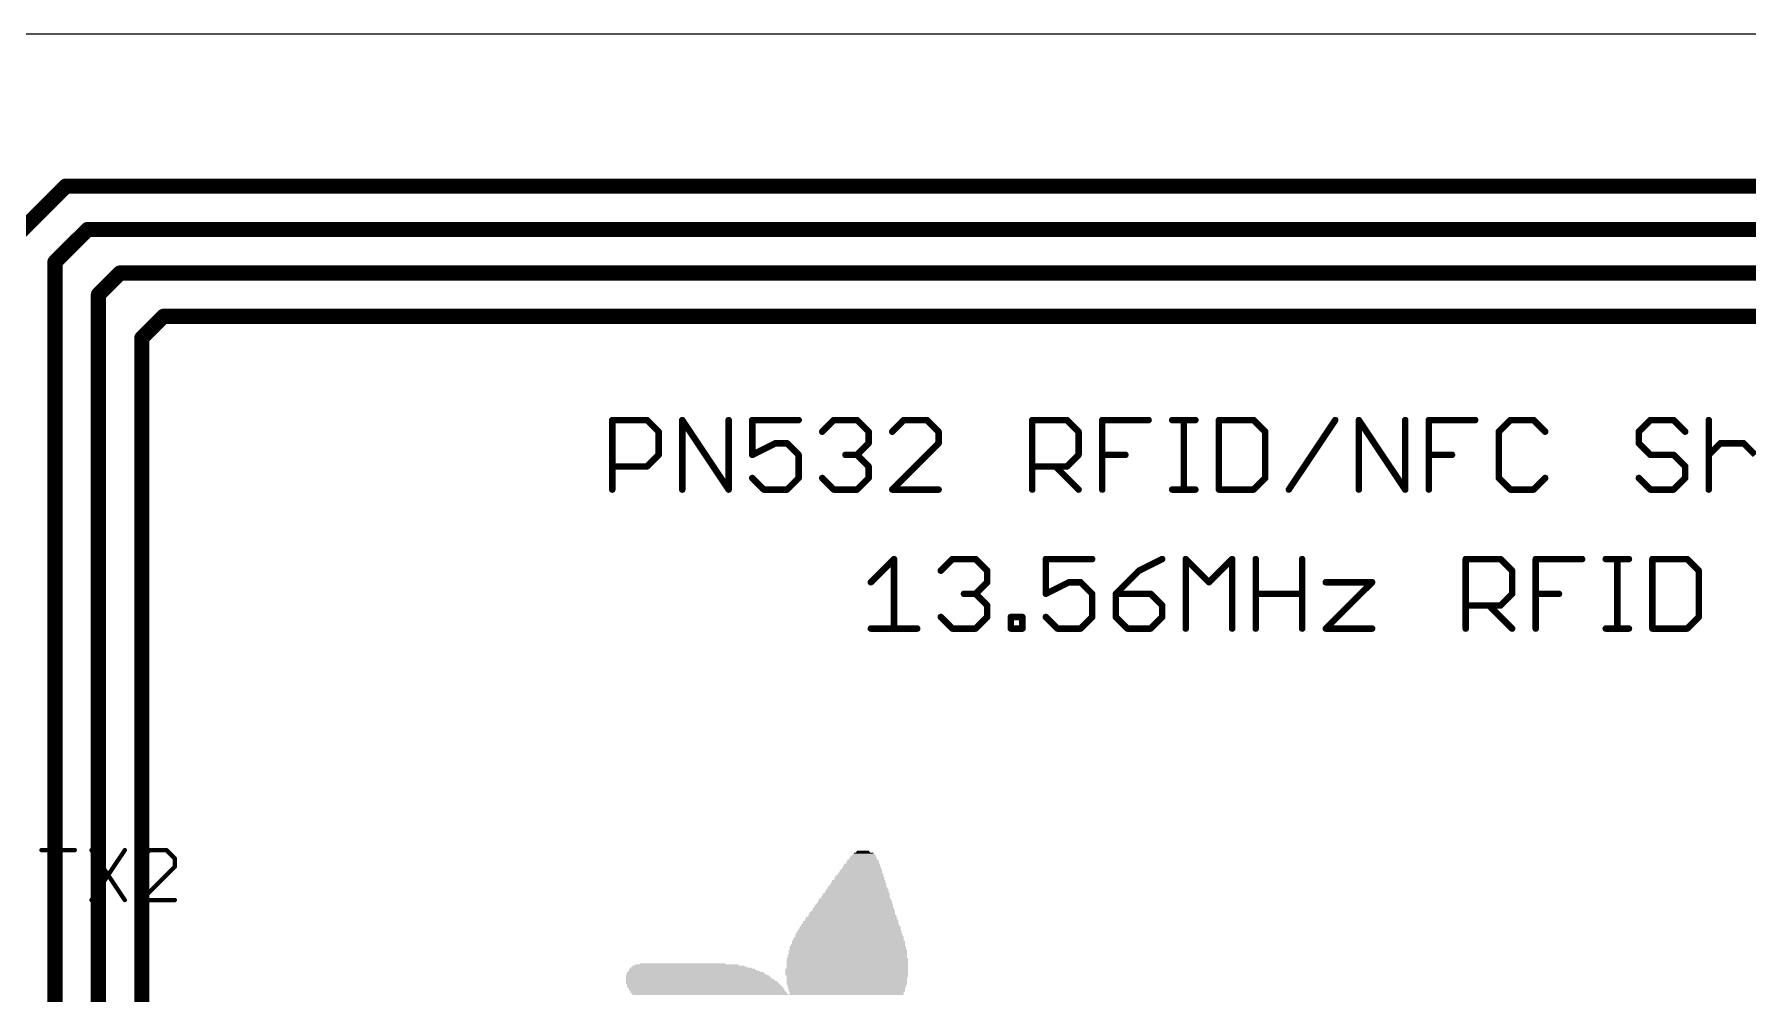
# Model space of a CAD drawing. Extents: x -16 to 117, y 0 to 53.
# Drawn here: x 54.75 to 94.83, y 30.88 to 53.34 of the extents above; entities that cross this region are included whole.
import ezdxf

# ---------------------------------------------------------------- set-up
doc = ezdxf.new("R2010")
doc.units = 0
for name, color, linetype in [('1', 12, 'CONTINUOUS'), ('20', 53, 'CONTINUOUS'), ('21', 53, 'CONTINUOUS')]:
    doc.layers.add(name, color=color, linetype=linetype)

# ---------------------------------------------------------------- blocks, each defined once
blk = doc.blocks.new('RECT')
blk.add_solid([(-0.5, -0.5), (0.5, -0.5), (-0.5, 0.5), (0.5, 0.5)])

msp = doc.modelspace()

# ---------------------------------------------------------------- linework, layer by layer
at = {"layer": '1', "const_width": 0.3556}
for points in [[(55.484, 49.784), (54.206, 48.506)], [(110.602, 49.784), (55.484, 49.784)], [(55.992, 48.768), (55.23, 48.006)], [(110.094, 48.768), (55.992, 48.768)], [(55.23, 48.006), (55.23, 26.924)], [(56.246, 47.244), (56.754, 47.752)], [(56.754, 47.752), (109.332, 47.752)], [(56.246, 27.305), (56.246, 47.244)], [(57.77, 46.736), (57.262, 46.228)], [(108.316, 46.736), (57.77, 46.736)], [(57.262, 46.228), (57.262, 29.465)]]:
    msp.add_lwpolyline(points, dxfattribs=at)
at = {"layer": '1', "const_width": 0.1778}
for points in [[(55.484, 49.8729, 1), (55.484, 49.6951)], [(55.5469, 49.7211, 1), (55.4211, 49.8469)], [(55.992, 48.8569, 1), (55.992, 48.6791)], [(56.0549, 48.7051, 1), (55.9291, 48.8309)], [(55.1671, 48.0689, 1), (55.2929, 47.9431)], [(55.3189, 48.006, 1), (55.1411, 48.006)], [(56.754, 47.8409, 1), (56.754, 47.6631)], [(56.8169, 47.6891, 1), (56.6911, 47.8149)], [(56.1831, 47.3069, 1), (56.3089, 47.1811)], [(56.3349, 47.244, 1), (56.1571, 47.244)], [(57.77, 46.8249, 1), (57.77, 46.6471)], [(57.8329, 46.6731, 1), (57.7071, 46.7989)], [(57.1991, 46.2909, 1), (57.3249, 46.1651)], [(57.3509, 46.228, 1), (57.1731, 46.228)]]:
    msp.add_lwpolyline(points, format="xyb", dxfattribs=at)
at = {"layer": '20'}
msp.add_line((114.46, 53.34), (3, 53.34), dxfattribs=at)
at = {"layer": '21'}
for points, const_width in [([(68.2662, 42.6802), (68.2662, 44.3072)], 0.1524), ([(68.2662, 44.3072), (69.0797, 44.3072)], 0.1524), ([(69.0797, 44.3072), (69.3509, 44.036)], 0.1524), ([(69.3509, 44.036), (69.3509, 43.4937)], 0.1524), ([(69.9034, 42.6802), (69.9034, 44.3072)], 0.1524), ([(69.9034, 44.3072), (70.988, 42.6802)], 0.1524), ([(70.988, 42.6802), (70.988, 44.3072)], 0.1524), ([(72.6252, 44.3072), (71.5405, 44.3072)], 0.1524), ([(71.5405, 44.3072), (71.5405, 43.4937)], 0.1524), ([(73.1777, 44.036), (73.4488, 44.3072)], 0.1524), ([(73.4488, 44.3072), (73.9912, 44.3072)], 0.1524), ([(73.9912, 44.3072), (74.2623, 44.036)], 0.1524), ([(74.2623, 44.036), (74.2623, 43.7649)], 0.1524), ([(75.086, 44.3072), (74.8148, 44.036)], 0.1524), ([(75.6283, 44.3072), (75.086, 44.3072)], 0.1524), ([(75.8995, 44.036), (75.6283, 44.3072)], 0.1524), ([(75.8995, 43.7649), (75.8995, 44.036)], 0.1524), ([(78.0891, 42.6802), (78.0891, 44.3072)], 0.1524), ([(78.0891, 44.3072), (78.9026, 44.3072)], 0.1524), ([(78.9026, 44.3072), (79.1738, 44.036)], 0.1524), ([(79.1738, 44.036), (79.1738, 43.4937)], 0.1524), ([(79.7263, 42.6802), (79.7263, 44.3072)], 0.1524), ([(79.7263, 44.3072), (80.811, 44.3072)], 0.1524), ([(81.3635, 44.3072), (81.9058, 44.3072)], 0.1524), ([(81.6346, 42.6802), (81.6346, 44.3072)], 0.1524), ([(82.4549, 44.3072), (82.4549, 42.6802)], 0.1524), ([(83.2684, 44.3072), (82.4549, 44.3072)], 0.1524), ([(83.5395, 44.036), (83.2684, 44.3072)], 0.1524), ([(83.5395, 42.9514), (83.5395, 44.036)], 0.1524), ([(84.092, 42.6802), (85.1767, 44.3072)], 0.1524), ([(85.7292, 42.6802), (85.7292, 44.3072)], 0.1524), ([(85.7292, 44.3072), (86.8139, 42.6802)], 0.1524), ([(86.8139, 42.6802), (86.8139, 44.3072)], 0.1524), ([(87.3664, 42.6802), (87.3664, 44.3072)], 0.1524), ([(87.3664, 44.3072), (88.451, 44.3072)], 0.1524), ([(89.2747, 44.3072), (89.0035, 44.036)], 0.1524), ([(89.0035, 44.036), (89.0035, 42.9514)], 0.1524), ([(89.817, 44.3072), (89.2747, 44.3072)], 0.1524), ([(90.0882, 44.036), (89.817, 44.3072)], 0.1524), ([(92.549, 44.3072), (92.2778, 44.036)], 0.1524), ([(92.2778, 44.036), (92.2778, 43.7649)], 0.1524), ([(93.0913, 44.3072), (92.549, 44.3072)], 0.1524), ([(93.3625, 44.036), (93.0913, 44.3072)], 0.1524), ([(93.915, 44.3072), (93.915, 42.6802)], 0.1524), ([(71.5405, 43.4937), (72.0828, 43.7649)], 0.1524), ([(72.0828, 43.7649), (72.354, 43.7649)], 0.1524), ([(72.354, 43.7649), (72.6252, 43.4937)], 0.1524), ([(74.2623, 43.7649), (73.9912, 43.4937)], 0.1524), ([(74.8148, 42.6802), (75.8995, 43.7649)], 0.1524), ([(92.2778, 43.7649), (92.549, 43.4937)], 0.1524), ([(93.915, 43.4937), (94.1861, 43.7649)], 0.1524), ([(94.1861, 43.7649), (94.7285, 43.7649)], 0.1524), ([(94.7285, 43.7649), (94.9996, 43.4937)], 0.1524), ([(69.0797, 43.2225), (68.2662, 43.2225)], 0.1524), ([(69.3509, 43.4937), (69.0797, 43.2225)], 0.1524), ([(72.6252, 43.4937), (72.6252, 42.9514)], 0.1524), ([(73.9912, 43.4937), (73.72, 43.4937)], 0.1524), ([(73.9912, 43.4937), (74.2623, 43.2225)], 0.1524), ([(74.2623, 43.2225), (74.2623, 42.9514)], 0.1524), ([(78.9026, 43.2225), (78.0891, 43.2225)], 0.1524), ([(78.6315, 43.2225), (79.1738, 42.6802)], 0.1524), ([(79.1738, 43.4937), (78.9026, 43.2225)], 0.1524), ([(79.7263, 43.4937), (80.2686, 43.4937)], 0.1524), ([(87.3664, 43.4937), (87.9087, 43.4937)], 0.1524), ([(92.549, 43.4937), (93.0913, 43.4937)], 0.1524), ([(93.0913, 43.4937), (93.3625, 43.2225)], 0.1524), ([(93.3625, 43.2225), (93.3625, 42.9514)], 0.1524), ([(71.8117, 42.6802), (71.5405, 42.9514)], 0.1524), ([(72.6252, 42.9514), (72.354, 42.6802)], 0.1524), ([(73.4488, 42.6802), (73.1777, 42.9514)], 0.1524), ([(74.2623, 42.9514), (73.9912, 42.6802)], 0.1524), ([(83.2684, 42.6802), (83.5395, 42.9514)], 0.1524), ([(89.0035, 42.9514), (89.2747, 42.6802)], 0.1524), ([(89.817, 42.6802), (90.0882, 42.9514)], 0.1524), ([(92.549, 42.6802), (92.2778, 42.9514)], 0.1524), ([(93.3625, 42.9514), (93.0913, 42.6802)], 0.1524), ([(72.354, 42.6802), (71.8117, 42.6802)], 0.1524), ([(73.9912, 42.6802), (73.4488, 42.6802)], 0.1524), ([(75.8995, 42.6802), (74.8148, 42.6802)], 0.1524), ([(81.3635, 42.6802), (81.9058, 42.6802)], 0.1524), ([(82.4549, 42.6802), (83.2684, 42.6802)], 0.1524), ([(89.2747, 42.6802), (89.817, 42.6802)], 0.1524), ([(93.0913, 42.6802), (92.549, 42.6802)], 0.1524), ([(74.3142, 40.5109), (74.8565, 41.0532)], 0.1524), ([(74.8565, 41.0532), (74.8565, 39.4262)], 0.1524), ([(75.9514, 40.782), (76.2225, 41.0532)], 0.1524), ([(76.2225, 41.0532), (76.7649, 41.0532)], 0.1524), ([(76.7649, 41.0532), (77.036, 40.782)], 0.1524), ([(79.4918, 41.0532), (78.4071, 41.0532)], 0.1524), ([(78.4071, 41.0532), (78.4071, 40.2397)], 0.1524), ([(81.1289, 41.0532), (80.5866, 40.782)], 0.1524), ([(81.6814, 39.4262), (81.6814, 41.0532)], 0.1524), ([(81.6814, 41.0532), (82.2237, 40.5109)], 0.1524), ([(82.2237, 40.5109), (82.7661, 41.0532)], 0.1524), ([(82.7661, 41.0532), (82.7661, 39.4262)], 0.1524), ([(83.3186, 39.4262), (83.3186, 41.0532)], 0.1524), ([(84.4032, 41.0532), (84.4032, 39.4262)], 0.1524), ([(88.23, 39.4262), (88.23, 41.0532)], 0.1524), ([(88.23, 41.0532), (89.0435, 41.0532)], 0.1524), ([(89.0435, 41.0532), (89.3147, 40.782)], 0.1524), ([(89.8672, 39.4262), (89.8672, 41.0532)], 0.1524), ([(89.8672, 41.0532), (90.9518, 41.0532)], 0.1524), ([(91.5043, 41.0532), (92.0467, 41.0532)], 0.1524), ([(91.7755, 39.4262), (91.7755, 41.0532)], 0.1524), ([(92.5958, 41.0532), (92.5958, 39.4262)], 0.1524), ([(93.4093, 41.0532), (92.5958, 41.0532)], 0.1524), ([(93.6804, 40.782), (93.4093, 41.0532)], 0.1524), ([(77.036, 40.5109), (76.7649, 40.2397)], 0.1524), ([(77.036, 40.782), (77.036, 40.5109)], 0.1524), ([(78.4071, 40.2397), (78.9494, 40.5109)], 0.1524), ([(78.9494, 40.5109), (79.2206, 40.5109)], 0.1524), ([(79.2206, 40.5109), (79.4918, 40.2397)], 0.1524), ([(80.5866, 40.782), (80.0442, 40.2397)], 0.1524), ([(84.9557, 40.5109), (86.0404, 40.5109)], 0.1524), ([(86.0404, 40.5109), (84.9557, 39.4262)], 0.1524), ([(89.3147, 40.782), (89.3147, 40.2397)], 0.1524), ([(93.6804, 39.6974), (93.6804, 40.782)], 0.1524), ([(76.7649, 40.2397), (76.4937, 40.2397)], 0.1524), ([(76.7649, 40.2397), (77.036, 39.9685)], 0.1524), ([(79.4918, 40.2397), (79.4918, 39.6974)], 0.1524), ([(80.0442, 40.2397), (80.0442, 39.6974)], 0.1524), ([(80.8577, 40.2397), (80.0442, 40.2397)], 0.1524), ([(81.1289, 39.9685), (80.8577, 40.2397)], 0.1524), ([(83.3186, 40.2397), (84.4032, 40.2397)], 0.1524), ([(89.3147, 40.2397), (89.0435, 39.9685)], 0.1524), ([(89.8672, 40.2397), (90.4095, 40.2397)], 0.1524), ([(76.2225, 39.4262), (75.9514, 39.6974)], 0.1524), ([(77.036, 39.6974), (76.7649, 39.4262)], 0.1524), ([(77.036, 39.9685), (77.036, 39.6974)], 0.1524), ([(77.5885, 39.4262), (77.5885, 39.6974)], 0.1524), ([(77.5885, 39.6974), (77.8597, 39.6974)], 0.1524), ([(77.8597, 39.6974), (77.8597, 39.4262)], 0.1524), ([(78.6783, 39.4262), (78.4071, 39.6974)], 0.1524), ([(79.4918, 39.6974), (79.2206, 39.4262)], 0.1524), ([(80.0442, 39.6974), (80.3154, 39.4262)], 0.1524), ([(80.8577, 39.4262), (81.1289, 39.6974)], 0.1524), ([(81.1289, 39.6974), (81.1289, 39.9685)], 0.1524), ([(89.0435, 39.9685), (88.23, 39.9685)], 0.1524), ([(88.7724, 39.9685), (89.3147, 39.4262)], 0.1524), ([(93.4093, 39.4262), (93.6804, 39.6974)], 0.1524), ([(74.3142, 39.4262), (75.3989, 39.4262)], 0.1524), ([(76.7649, 39.4262), (76.2225, 39.4262)], 0.1524), ([(77.8597, 39.4262), (77.5885, 39.4262)], 0.1524), ([(79.2206, 39.4262), (78.6783, 39.4262)], 0.1524), ([(80.3154, 39.4262), (80.8577, 39.4262)], 0.1524), ([(84.9557, 39.4262), (86.0404, 39.4262)], 0.1524), ([(91.5043, 39.4262), (92.0467, 39.4262)], 0.1524), ([(92.5958, 39.4262), (93.4093, 39.4262)], 0.1524), ([(54.9148, 34.2402), (55.6944, 34.2402)], 0.1016), ([(55.3046, 33.0708), (55.3046, 34.2402)], 0.1016), ([(56.0842, 34.2402), (56.8638, 33.0708)], 0.1016), ([(56.8638, 34.2402), (56.0842, 33.0708)], 0.1016), ([(57.4485, 34.2402), (57.2536, 34.0453)], 0.1016), ([(57.8383, 34.2402), (57.4485, 34.2402)], 0.1016), ([(58.0332, 34.0453), (57.8383, 34.2402)], 0.1016), ([(58.0332, 33.8504), (58.0332, 34.0453)], 0.1016), ([(57.2536, 33.0708), (58.0332, 33.8504)], 0.1016), ([(58.0332, 33.0708), (57.2536, 33.0708)], 0.1016)]:
    msp.add_lwpolyline(points, dxfattribs=dict(at, const_width=const_width))
for points, const_width in [([(68.3043, 44.3072, 1), (68.2281, 44.3072)], 0.0762), ([(68.2662, 44.3453, 1), (68.2662, 44.2691)], 0.0762), ([(69.1066, 44.3341, 1), (69.0528, 44.2802)], 0.0762), ([(69.0797, 44.2691, 1), (69.0797, 44.3453)], 0.0762), ([(69.389, 44.036, 1), (69.3128, 44.036)], 0.0762), ([(69.3239, 44.0091, 1), (69.3778, 44.063)], 0.0762), ([(69.9415, 44.3072, 1), (69.8653, 44.3072)], 0.0762), ([(69.9351, 44.3283, 1), (69.8717, 44.2861)], 0.0762), ([(71.0261, 44.3072, 1), (70.9499, 44.3072)], 0.0762), ([(71.5405, 44.3453, 1), (71.5405, 44.2691)], 0.0762), ([(71.5786, 44.3072, 1), (71.5024, 44.3072)], 0.0762), ([(72.6252, 44.2691, 1), (72.6252, 44.3453)], 0.0762), ([(73.1507, 44.063, 1), (73.2046, 44.0091)], 0.0762), ([(73.4488, 44.3453, 1), (73.4488, 44.2691)], 0.0762), ([(73.4758, 44.2802, 1), (73.4219, 44.3341)], 0.0762), ([(74.0181, 44.3341, 1), (73.9642, 44.2802)], 0.0762), ([(73.9912, 44.2691, 1), (73.9912, 44.3453)], 0.0762), ([(74.3004, 44.036, 1), (74.2242, 44.036)], 0.0762), ([(74.2354, 44.0091, 1), (74.2893, 44.063)], 0.0762), ([(74.7879, 44.063, 1), (74.8418, 44.0091)], 0.0762), ([(75.086, 44.3453, 1), (75.086, 44.2691)], 0.0762), ([(75.1129, 44.2802, 1), (75.059, 44.3341)], 0.0762), ([(75.6553, 44.3341, 1), (75.6014, 44.2802)], 0.0762), ([(75.6283, 44.2691, 1), (75.6283, 44.3453)], 0.0762), ([(75.9376, 44.036, 1), (75.8614, 44.036)], 0.0762), ([(75.8725, 44.0091, 1), (75.9264, 44.063)], 0.0762), ([(78.1272, 44.3072, 1), (78.051, 44.3072)], 0.0762), ([(78.0891, 44.3453, 1), (78.0891, 44.2691)], 0.0762), ([(78.9296, 44.3341, 1), (78.8757, 44.2802)], 0.0762), ([(78.9026, 44.2691, 1), (78.9026, 44.3453)], 0.0762), ([(79.2119, 44.036, 1), (79.1357, 44.036)], 0.0762), ([(79.1469, 44.0091, 1), (79.2007, 44.063)], 0.0762), ([(79.7644, 44.3072, 1), (79.6882, 44.3072)], 0.0762), ([(79.7263, 44.3453, 1), (79.7263, 44.2691)], 0.0762), ([(80.811, 44.2691, 1), (80.811, 44.3453)], 0.0762), ([(81.3635, 44.3453, 1), (81.3635, 44.2691)], 0.0762), ([(81.6727, 44.3072, 1), (81.5965, 44.3072)], 0.0762), ([(81.9058, 44.2691, 1), (81.9058, 44.3453)], 0.0762), ([(82.493, 44.3072, 1), (82.4168, 44.3072)], 0.0762), ([(82.4549, 44.3453, 1), (82.4549, 44.2691)], 0.0762), ([(83.2953, 44.3341, 1), (83.2414, 44.2802)], 0.0762), ([(83.2684, 44.2691, 1), (83.2684, 44.3453)], 0.0762), ([(83.5776, 44.036, 1), (83.5014, 44.036)], 0.0762), ([(83.5126, 44.0091, 1), (83.5665, 44.063)], 0.0762), ([(85.2084, 44.2861, 1), (85.145, 44.3283)], 0.0762), ([(85.7673, 44.3072, 1), (85.6911, 44.3072)], 0.0762), ([(85.7609, 44.3283, 1), (85.6975, 44.2861)], 0.0762), ([(86.852, 44.3072, 1), (86.7758, 44.3072)], 0.0762), ([(87.4045, 44.3072, 1), (87.3283, 44.3072)], 0.0762), ([(87.3664, 44.3453, 1), (87.3664, 44.2691)], 0.0762), ([(88.451, 44.2691, 1), (88.451, 44.3453)], 0.0762), ([(89.0416, 44.036, 1), (88.9654, 44.036)], 0.0762), ([(88.9766, 44.063, 1), (89.0305, 44.0091)], 0.0762), ([(89.2747, 44.3453, 1), (89.2747, 44.2691)], 0.0762), ([(89.3016, 44.2802, 1), (89.2477, 44.3341)], 0.0762), ([(89.8439, 44.3341, 1), (89.7901, 44.2802)], 0.0762), ([(89.817, 44.2691, 1), (89.817, 44.3453)], 0.0762), ([(90.0612, 44.0091, 1), (90.1151, 44.063)], 0.0762), ([(92.3159, 44.036, 1), (92.2397, 44.036)], 0.0762), ([(92.2509, 44.063, 1), (92.3048, 44.0091)], 0.0762), ([(92.549, 44.3453, 1), (92.549, 44.2691)], 0.0762), ([(92.5759, 44.2802, 1), (92.522, 44.3341)], 0.0762), ([(93.1183, 44.3341, 1), (93.0644, 44.2802)], 0.0762), ([(93.0913, 44.2691, 1), (93.0913, 44.3453)], 0.0762), ([(93.3355, 44.0091, 1), (93.3894, 44.063)], 0.0762), ([(93.9531, 44.3072, 1), (93.8769, 44.3072)], 0.0762), ([(72.0828, 43.803, 1), (72.0828, 43.7268)], 0.0762), ([(72.0999, 43.7308, 1), (72.0658, 43.7989)], 0.0762), ([(72.3809, 43.7918, 1), (72.3271, 43.7379)], 0.0762), ([(72.354, 43.7268, 1), (72.354, 43.803)], 0.0762), ([(74.2242, 43.7649, 1), (74.3004, 43.7649)], 0.0762), ([(74.2893, 43.7379, 1), (74.2354, 43.7918)], 0.0762), ([(75.8614, 43.7649, 1), (75.9376, 43.7649)], 0.0762), ([(75.9264, 43.7379, 1), (75.8725, 43.7918)], 0.0762), ([(92.3048, 43.7918, 1), (92.2509, 43.7379)], 0.0762), ([(92.2397, 43.7649, 1), (92.3159, 43.7649)], 0.0762), ([(94.1861, 43.803, 1), (94.1861, 43.7268)], 0.0762), ([(94.2131, 43.7379, 1), (94.1592, 43.7918)], 0.0762), ([(94.7554, 43.7918, 1), (94.7015, 43.7379)], 0.0762), ([(94.7285, 43.7268, 1), (94.7285, 43.803)], 0.0762), ([(68.2662, 43.2606, 1), (68.2662, 43.1844)], 0.0762), ([(69.0528, 43.2495, 1), (69.1066, 43.1956)], 0.0762), ([(69.0797, 43.1844, 1), (69.0797, 43.2606)], 0.0762), ([(69.3128, 43.4937, 1), (69.389, 43.4937)], 0.0762), ([(69.3778, 43.4668, 1), (69.3239, 43.5206)], 0.0762), ([(71.5235, 43.5278, 1), (71.5576, 43.4596)], 0.0762), ([(71.5024, 43.4937, 1), (71.5786, 43.4937)], 0.0762), ([(72.6633, 43.4937, 1), (72.5871, 43.4937)], 0.0762), ([(72.5982, 43.4668, 1), (72.6521, 43.5206)], 0.0762), ([(73.72, 43.5318, 1), (73.72, 43.4556)], 0.0762), ([(74.0181, 43.5206, 1), (73.9642, 43.4668)], 0.0762), ([(73.9642, 43.5206, 1), (74.0181, 43.4668)], 0.0762), ([(73.9912, 43.4556, 1), (73.9912, 43.5318)], 0.0762), ([(74.3004, 43.2225, 1), (74.2242, 43.2225)], 0.0762), ([(74.2354, 43.1956, 1), (74.2893, 43.2495)], 0.0762), ([(78.0891, 43.2606, 1), (78.0891, 43.1844)], 0.0762), ([(78.6584, 43.2495, 1), (78.6045, 43.1956)], 0.0762), ([(78.8757, 43.2495, 1), (78.9296, 43.1956)], 0.0762), ([(78.9026, 43.1844, 1), (78.9026, 43.2606)], 0.0762), ([(79.1357, 43.4937, 1), (79.2119, 43.4937)], 0.0762), ([(79.2007, 43.4668, 1), (79.1469, 43.5206)], 0.0762), ([(79.7263, 43.5318, 1), (79.7263, 43.4556)], 0.0762), ([(80.2686, 43.4556, 1), (80.2686, 43.5318)], 0.0762), ([(87.3664, 43.5318, 1), (87.3664, 43.4556)], 0.0762), ([(87.9087, 43.4556, 1), (87.9087, 43.5318)], 0.0762), ([(92.549, 43.5318, 1), (92.549, 43.4556)], 0.0762), ([(92.522, 43.4668, 1), (92.5759, 43.5206)], 0.0762), ([(93.1183, 43.5206, 1), (93.0644, 43.4668)], 0.0762), ([(93.0913, 43.4556, 1), (93.0913, 43.5318)], 0.0762), ([(93.4006, 43.2225, 1), (93.3244, 43.2225)], 0.0762), ([(93.3355, 43.1956, 1), (93.3894, 43.2495)], 0.0762), ([(93.888, 43.5206, 1), (93.9419, 43.4668)], 0.0762), ([(71.5675, 42.9783, 1), (71.5136, 42.9244)], 0.0762), ([(72.5871, 42.9514, 1), (72.6633, 42.9514)], 0.0762), ([(72.6521, 42.9244, 1), (72.5982, 42.9783)], 0.0762), ([(73.2046, 42.9783, 1), (73.1507, 42.9244)], 0.0762), ([(74.2242, 42.9514, 1), (74.3004, 42.9514)], 0.0762), ([(74.2893, 42.9244, 1), (74.2354, 42.9783)], 0.0762), ([(83.5014, 42.9514, 1), (83.5776, 42.9514)], 0.0762), ([(83.5665, 42.9244, 1), (83.5126, 42.9783)], 0.0762), ([(89.0305, 42.9783, 1), (88.9766, 42.9244)], 0.0762), ([(88.9654, 42.9514, 1), (89.0416, 42.9514)], 0.0762), ([(90.1151, 42.9244, 1), (90.0612, 42.9783)], 0.0762), ([(92.3048, 42.9783, 1), (92.2509, 42.9244)], 0.0762), ([(93.3244, 42.9514, 1), (93.4006, 42.9514)], 0.0762), ([(93.3894, 42.9244, 1), (93.3355, 42.9783)], 0.0762), ([(68.2281, 42.6802, 1), (68.3043, 42.6802)], 0.0762), ([(69.8653, 42.6802, 1), (69.9415, 42.6802)], 0.0762), ([(70.9499, 42.6802, 1), (71.0261, 42.6802)], 0.0762), ([(70.9563, 42.6591, 1), (71.0197, 42.7013)], 0.0762), ([(71.8117, 42.7183, 1), (71.8117, 42.6421)], 0.0762), ([(71.7847, 42.6533, 1), (71.8386, 42.7071)], 0.0762), ([(72.3271, 42.7071, 1), (72.3809, 42.6533)], 0.0762), ([(72.354, 42.6421, 1), (72.354, 42.7183)], 0.0762), ([(73.4488, 42.7183, 1), (73.4488, 42.6421)], 0.0762), ([(73.4219, 42.6533, 1), (73.4758, 42.7071)], 0.0762), ([(73.9642, 42.7071, 1), (74.0181, 42.6533)], 0.0762), ([(73.9912, 42.6421, 1), (73.9912, 42.7183)], 0.0762), ([(74.8148, 42.7183, 1), (74.8148, 42.6421)], 0.0762), ([(74.7879, 42.7071, 1), (74.8418, 42.6533)], 0.0762), ([(75.8995, 42.6421, 1), (75.8995, 42.7183)], 0.0762), ([(78.051, 42.6802, 1), (78.1272, 42.6802)], 0.0762), ([(79.1469, 42.6533, 1), (79.2007, 42.7071)], 0.0762), ([(79.6882, 42.6802, 1), (79.7644, 42.6802)], 0.0762), ([(81.3635, 42.7183, 1), (81.3635, 42.6421)], 0.0762), ([(81.5965, 42.6802, 1), (81.6727, 42.6802)], 0.0762), ([(81.9058, 42.6421, 1), (81.9058, 42.7183)], 0.0762), ([(82.4549, 42.7183, 1), (82.4549, 42.6421)], 0.0762), ([(82.4168, 42.6802, 1), (82.493, 42.6802)], 0.0762), ([(83.2414, 42.7071, 1), (83.2953, 42.6533)], 0.0762), ([(83.2684, 42.6421, 1), (83.2684, 42.7183)], 0.0762), ([(84.0603, 42.7013, 1), (84.1237, 42.6591)], 0.0762), ([(85.6911, 42.6802, 1), (85.7673, 42.6802)], 0.0762), ([(86.7758, 42.6802, 1), (86.852, 42.6802)], 0.0762), ([(86.7822, 42.6591, 1), (86.8456, 42.7013)], 0.0762), ([(87.3283, 42.6802, 1), (87.4045, 42.6802)], 0.0762), ([(89.2747, 42.7183, 1), (89.2747, 42.6421)], 0.0762), ([(89.2477, 42.6533, 1), (89.3016, 42.7071)], 0.0762), ([(89.7901, 42.7071, 1), (89.8439, 42.6533)], 0.0762), ([(89.817, 42.6421, 1), (89.817, 42.7183)], 0.0762), ([(92.549, 42.7183, 1), (92.549, 42.6421)], 0.0762), ([(92.522, 42.6533, 1), (92.5759, 42.7071)], 0.0762), ([(93.0644, 42.7071, 1), (93.1183, 42.6533)], 0.0762), ([(93.0913, 42.6421, 1), (93.0913, 42.7183)], 0.0762), ([(93.8769, 42.6802, 1), (93.9531, 42.6802)], 0.0762), ([(74.8946, 41.0532, 1), (74.8184, 41.0532)], 0.0762), ([(74.8835, 41.0262, 1), (74.8296, 41.0801)], 0.0762), ([(76.2225, 41.0913, 1), (76.2225, 41.0151)], 0.0762), ([(76.2495, 41.0262, 1), (76.1956, 41.0801)], 0.0762), ([(76.7918, 41.0801, 1), (76.7379, 41.0262)], 0.0762), ([(76.7649, 41.0151, 1), (76.7649, 41.0913)], 0.0762), ([(78.4071, 41.0913, 1), (78.4071, 41.0151)], 0.0762), ([(78.4452, 41.0532, 1), (78.369, 41.0532)], 0.0762), ([(79.4918, 41.0151, 1), (79.4918, 41.0913)], 0.0762), ([(81.1459, 41.0191, 1), (81.1119, 41.0873)], 0.0762), ([(81.7195, 41.0532, 1), (81.6433, 41.0532)], 0.0762), ([(81.7083, 41.0801, 1), (81.6545, 41.0262)], 0.0762), ([(82.8042, 41.0532, 1), (82.728, 41.0532)], 0.0762), ([(82.793, 41.0262, 1), (82.7391, 41.0801)], 0.0762), ([(83.3567, 41.0532, 1), (83.2805, 41.0532)], 0.0762), ([(84.4413, 41.0532, 1), (84.3651, 41.0532)], 0.0762), ([(88.2681, 41.0532, 1), (88.1919, 41.0532)], 0.0762), ([(88.23, 41.0913, 1), (88.23, 41.0151)], 0.0762), ([(89.0705, 41.0801, 1), (89.0166, 41.0262)], 0.0762), ([(89.0435, 41.0151, 1), (89.0435, 41.0913)], 0.0762), ([(89.9053, 41.0532, 1), (89.8291, 41.0532)], 0.0762), ([(89.8672, 41.0913, 1), (89.8672, 41.0151)], 0.0762), ([(90.9518, 41.0151, 1), (90.9518, 41.0913)], 0.0762), ([(91.5043, 41.0913, 1), (91.5043, 41.0151)], 0.0762), ([(91.8136, 41.0532, 1), (91.7374, 41.0532)], 0.0762), ([(92.0467, 41.0151, 1), (92.0467, 41.0913)], 0.0762), ([(92.6339, 41.0532, 1), (92.5577, 41.0532)], 0.0762), ([(92.5958, 41.0913, 1), (92.5958, 41.0151)], 0.0762), ([(93.4362, 41.0801, 1), (93.3823, 41.0262)], 0.0762), ([(93.4093, 41.0151, 1), (93.4093, 41.0913)], 0.0762), ([(74.2873, 40.5378, 1), (74.3411, 40.4839)], 0.0762), ([(75.9244, 40.809, 1), (75.9783, 40.7551)], 0.0762), ([(77.0741, 40.782, 1), (76.9979, 40.782)], 0.0762), ([(76.9979, 40.5109, 1), (77.0741, 40.5109)], 0.0762), ([(77.0091, 40.7551, 1), (77.063, 40.809)], 0.0762), ([(77.063, 40.4839, 1), (77.0091, 40.5378)], 0.0762), ([(78.9494, 40.549, 1), (78.9494, 40.4728)], 0.0762), ([(78.9665, 40.4768, 1), (78.9324, 40.5449)], 0.0762), ([(79.2475, 40.5378, 1), (79.1936, 40.4839)], 0.0762), ([(79.2206, 40.4728, 1), (79.2206, 40.549)], 0.0762), ([(80.5695, 40.8161, 1), (80.6036, 40.7479)], 0.0762), ([(80.6135, 40.7551, 1), (80.5596, 40.809)], 0.0762), ([(82.1968, 40.5378, 1), (82.2507, 40.4839)], 0.0762), ([(82.1968, 40.4839, 1), (82.2507, 40.5378)], 0.0762), ([(84.9557, 40.549, 1), (84.9557, 40.4728)], 0.0762), ([(86.0673, 40.4839, 1), (86.0134, 40.5378)], 0.0762), ([(86.0404, 40.4728, 1), (86.0404, 40.549)], 0.0762), ([(89.3528, 40.782, 1), (89.2766, 40.782)], 0.0762), ([(89.2877, 40.7551, 1), (89.3416, 40.809)], 0.0762), ([(93.7185, 40.782, 1), (93.6423, 40.782)], 0.0762), ([(93.6535, 40.7551, 1), (93.7074, 40.809)], 0.0762), ([(76.4937, 40.2778, 1), (76.4937, 40.2016)], 0.0762), ([(76.7918, 40.2666, 1), (76.7379, 40.2128)], 0.0762), ([(76.7379, 40.2666, 1), (76.7918, 40.2128)], 0.0762), ([(76.7649, 40.2016, 1), (76.7649, 40.2778)], 0.0762), ([(78.3901, 40.2738, 1), (78.4241, 40.2056)], 0.0762), ([(78.369, 40.2397, 1), (78.4452, 40.2397)], 0.0762), ([(79.5299, 40.2397, 1), (79.4537, 40.2397)], 0.0762), ([(79.4648, 40.2128, 1), (79.5187, 40.2666)], 0.0762), ([(80.0823, 40.2397, 1), (80.0061, 40.2397)], 0.0762), ([(80.0442, 40.2778, 1), (80.0442, 40.2016)], 0.0762), ([(80.0173, 40.2666, 1), (80.0712, 40.2128)], 0.0762), ([(80.8847, 40.2666, 1), (80.8308, 40.2128)], 0.0762), ([(80.8577, 40.2016, 1), (80.8577, 40.2778)], 0.0762), ([(83.3186, 40.2778, 1), (83.3186, 40.2016)], 0.0762), ([(84.4032, 40.2016, 1), (84.4032, 40.2778)], 0.0762), ([(89.2766, 40.2397, 1), (89.3528, 40.2397)], 0.0762), ([(89.3416, 40.2128, 1), (89.2877, 40.2666)], 0.0762), ([(89.8672, 40.2778, 1), (89.8672, 40.2016)], 0.0762), ([(90.4095, 40.2016, 1), (90.4095, 40.2778)], 0.0762), ([(75.9783, 39.7243, 1), (75.9244, 39.6704)], 0.0762), ([(77.0741, 39.9685, 1), (76.9979, 39.9685)], 0.0762), ([(76.9979, 39.6974, 1), (77.0741, 39.6974)], 0.0762), ([(77.0091, 39.9416, 1), (77.063, 39.9955)], 0.0762), ([(77.063, 39.6704, 1), (77.0091, 39.7243)], 0.0762), ([(77.6266, 39.6974, 1), (77.5504, 39.6974)], 0.0762), ([(77.5885, 39.7355, 1), (77.5885, 39.6593)], 0.0762), ([(77.8978, 39.6974, 1), (77.8216, 39.6974)], 0.0762), ([(77.8597, 39.6593, 1), (77.8597, 39.7355)], 0.0762), ([(78.434, 39.7243, 1), (78.3801, 39.6704)], 0.0762), ([(79.4537, 39.6974, 1), (79.5299, 39.6974)], 0.0762), ([(79.5187, 39.6704, 1), (79.4648, 39.7243)], 0.0762), ([(80.0712, 39.7243, 1), (80.0173, 39.6704)], 0.0762), ([(80.0061, 39.6974, 1), (80.0823, 39.6974)], 0.0762), ([(81.167, 39.9685, 1), (81.0908, 39.9685)], 0.0762), ([(81.0908, 39.6974, 1), (81.167, 39.6974)], 0.0762), ([(81.102, 39.9416, 1), (81.1558, 39.9955)], 0.0762), ([(81.1558, 39.6704, 1), (81.102, 39.7243)], 0.0762), ([(88.23, 40.0066, 1), (88.23, 39.9304)], 0.0762), ([(88.7993, 39.9955, 1), (88.7454, 39.9416)], 0.0762), ([(89.0166, 39.9955, 1), (89.0705, 39.9416)], 0.0762), ([(89.0435, 39.9304, 1), (89.0435, 40.0066)], 0.0762), ([(93.6423, 39.6974, 1), (93.7185, 39.6974)], 0.0762), ([(93.7074, 39.6704, 1), (93.6535, 39.7243)], 0.0762), ([(74.3142, 39.4643, 1), (74.3142, 39.3881)], 0.0762), ([(74.8184, 39.4262, 1), (74.8946, 39.4262)], 0.0762), ([(75.3989, 39.3881, 1), (75.3989, 39.4643)], 0.0762), ([(76.2225, 39.4643, 1), (76.2225, 39.3881)], 0.0762), ([(76.1956, 39.3993, 1), (76.2495, 39.4531)], 0.0762), ([(76.7379, 39.4531, 1), (76.7918, 39.3993)], 0.0762), ([(76.7649, 39.3881, 1), (76.7649, 39.4643)], 0.0762), ([(77.5885, 39.4643, 1), (77.5885, 39.3881)], 0.0762), ([(77.5504, 39.4262, 1), (77.6266, 39.4262)], 0.0762), ([(77.8216, 39.4262, 1), (77.8978, 39.4262)], 0.0762), ([(77.8597, 39.3881, 1), (77.8597, 39.4643)], 0.0762), ([(78.6783, 39.4643, 1), (78.6783, 39.3881)], 0.0762), ([(78.6513, 39.3993, 1), (78.7052, 39.4531)], 0.0762), ([(79.1936, 39.4531, 1), (79.2475, 39.3993)], 0.0762), ([(79.2206, 39.3881, 1), (79.2206, 39.4643)], 0.0762), ([(80.3154, 39.4643, 1), (80.3154, 39.3881)], 0.0762), ([(80.2885, 39.3993, 1), (80.3424, 39.4531)], 0.0762), ([(80.8308, 39.4531, 1), (80.8847, 39.3993)], 0.0762), ([(80.8577, 39.3881, 1), (80.8577, 39.4643)], 0.0762), ([(81.6433, 39.4262, 1), (81.7195, 39.4262)], 0.0762), ([(82.728, 39.4262, 1), (82.8042, 39.4262)], 0.0762), ([(83.2805, 39.4262, 1), (83.3567, 39.4262)], 0.0762), ([(84.3651, 39.4262, 1), (84.4413, 39.4262)], 0.0762), ([(84.9557, 39.4643, 1), (84.9557, 39.3881)], 0.0762), ([(84.9288, 39.4531, 1), (84.9827, 39.3993)], 0.0762), ([(86.0404, 39.3881, 1), (86.0404, 39.4643)], 0.0762), ([(88.1919, 39.4262, 1), (88.2681, 39.4262)], 0.0762), ([(89.2877, 39.3993, 1), (89.3416, 39.4531)], 0.0762), ([(89.8291, 39.4262, 1), (89.9053, 39.4262)], 0.0762), ([(91.5043, 39.4643, 1), (91.5043, 39.3881)], 0.0762), ([(91.7374, 39.4262, 1), (91.8136, 39.4262)], 0.0762), ([(92.0467, 39.3881, 1), (92.0467, 39.4643)], 0.0762), ([(92.5958, 39.4643, 1), (92.5958, 39.3881)], 0.0762), ([(92.5577, 39.4262, 1), (92.6339, 39.4262)], 0.0762), ([(93.3823, 39.4531, 1), (93.4362, 39.3993)], 0.0762), ([(93.4093, 39.3881, 1), (93.4093, 39.4643)], 0.0762), ([(54.9148, 34.2656, 1), (54.9148, 34.2148)], 0.0508), ([(55.33, 34.2402, 1), (55.2792, 34.2402)], 0.0508), ([(55.6944, 34.2148, 1), (55.6944, 34.2656)], 0.0508), ([(56.1053, 34.2543, 1), (56.0631, 34.2261)], 0.0508), ([(56.8849, 34.2261, 1), (56.8427, 34.2543)], 0.0508), ([(57.2356, 34.0633, 1), (57.2716, 34.0273)], 0.0508), ([(57.4485, 34.2656, 1), (57.4485, 34.2148)], 0.0508), ([(57.4665, 34.2222, 1), (57.4305, 34.2582)], 0.0508), ([(57.8563, 34.2582, 1), (57.8203, 34.2222)], 0.0508), ([(57.8383, 34.2148, 1), (57.8383, 34.2656)], 0.0508), ([(58.0586, 34.0453, 1), (58.0078, 34.0453)], 0.0508), ([(58.0152, 34.0273, 1), (58.0512, 34.0633)], 0.0508), ([(58.0078, 33.8504, 1), (58.0586, 33.8504)], 0.0508), ([(58.0512, 33.8324, 1), (58.0152, 33.8684)], 0.0508), ([(55.2792, 33.0708, 1), (55.33, 33.0708)], 0.0508), ([(56.0631, 33.0849, 1), (56.1053, 33.0567)], 0.0508), ([(56.8427, 33.0567, 1), (56.8849, 33.0849)], 0.0508), ([(57.2356, 33.0888, 1), (57.2716, 33.0528)], 0.0508), ([(57.2536, 33.0962, 1), (57.2536, 33.0454)], 0.0508), ([(58.0332, 33.0454, 1), (58.0332, 33.0962)], 0.0508)]:
    msp.add_lwpolyline(points, format="xyb", dxfattribs=dict(at, const_width=const_width))

# ---------------------------------------------------------------- block references
at = {"layer": '21', "yscale": 0.0254}
for p, xscale in [((74.1332, 34.0652), 0.635), ((74.1332, 34.0906), 0.5842), ((74.1459, 34.116), 0.5588), ((74.1459, 34.1414), 0.508), ((74.1459, 34.1668), 0.4572), ((74.1332, 34.1922), 0.3302), ((74.1332, 34.2176), 0.2794), ((74.0697, 33.6842), 1.0668), ((74.0697, 33.6588), 1.0668), ((74.0697, 33.7096), 1.016), ((74.0824, 33.7604), 0.9906), ((74.0824, 33.735), 0.9906), ((74.0951, 33.7858), 0.9652), ((74.0951, 33.8112), 0.9144), ((74.0951, 33.862), 0.8636), ((74.1078, 33.8366), 0.889), ((74.1078, 33.9128), 0.8382), ((74.1078, 33.8874), 0.8382), ((74.1205, 33.9636), 0.762), ((74.1205, 33.9382), 0.762), ((74.1205, 34.0144), 0.7112), ((74.1332, 33.989), 0.7366), ((74.1332, 34.0398), 0.635), ((73.9935, 33.3032), 1.4732), ((73.9935, 33.2778), 1.4732), ((73.9935, 33.3286), 1.4224), ((73.9935, 33.3794), 1.3716), ((74.0062, 33.354), 1.397), ((74.0062, 33.4048), 1.3462), ((74.0189, 33.4302), 1.3208), ((74.0189, 33.481), 1.27), ((74.0316, 33.4556), 1.2954), ((74.0316, 33.5318), 1.2446), ((74.0316, 33.5064), 1.2446), ((74.0443, 33.5826), 1.1684), ((74.0443, 33.5572), 1.1684), ((74.0443, 33.6334), 1.1176), ((74.057, 33.608), 1.143), ((73.9046, 32.8714), 1.905), ((73.9046, 32.8968), 1.8542), ((73.9173, 32.9476), 1.8288), ((73.9173, 32.9222), 1.8288), ((73.93, 32.973), 1.8034), ((73.93, 32.9984), 1.7526), ((73.9427, 33.0492), 1.7272), ((73.9427, 33.0238), 1.7272), ((73.9427, 33.1), 1.6764), ((73.9427, 33.0746), 1.6764), ((73.9554, 33.1508), 1.6002), ((73.9554, 33.1254), 1.6002), ((73.9681, 33.2016), 1.5748), ((73.9681, 33.1762), 1.5748), ((73.9808, 33.227), 1.5494), ((73.9808, 33.2524), 1.4986), ((73.8284, 32.465), 2.3114), ((73.8284, 32.5158), 2.2606), ((73.8411, 32.4904), 2.286), ((73.8411, 32.5666), 2.2352), ((73.8411, 32.5412), 2.2352), ((73.8538, 32.6174), 2.159), ((73.8665, 32.592), 2.1844), ((73.8538, 32.6682), 2.1082), ((73.8665, 32.6428), 2.1336), ((73.8792, 32.719), 2.0574), ((73.8792, 32.6936), 2.0574), ((73.8792, 32.7698), 2.0066), ((73.8792, 32.7444), 2.0066), ((73.8919, 32.7952), 1.9812), ((73.9046, 32.8206), 1.9558), ((73.9046, 32.846), 1.905), ((73.7903, 32.1094), 2.6416), ((73.7903, 32.084), 2.6416), ((73.7903, 32.0586), 2.6416), ((73.7903, 32.1602), 2.5908), ((73.7903, 32.1348), 2.5908), ((73.803, 32.1856), 2.5654), ((73.803, 32.2618), 2.5146), ((73.803, 32.2364), 2.5146), ((73.8157, 32.211), 2.54), ((73.803, 32.3126), 2.4638), ((73.803, 32.2872), 2.4638), ((73.8157, 32.338), 2.4384), ((73.8157, 32.3888), 2.3876), ((73.8157, 32.3634), 2.3876), ((73.8284, 32.4396), 2.3622), ((73.8284, 32.4142), 2.3622), ((73.7649, 31.703), 2.8448), ((73.7649, 31.6776), 2.8448), ((73.7649, 31.6522), 2.8448), ((73.7649, 31.7792), 2.794), ((73.7649, 31.7538), 2.794), ((73.7649, 31.7284), 2.794), ((73.7776, 31.8808), 2.7686), ((73.7776, 31.8554), 2.7686), ((73.7776, 31.83), 2.7686), ((73.7776, 31.8046), 2.7686), ((73.7776, 31.9824), 2.7178), ((73.7776, 31.957), 2.7178), ((73.7776, 31.9316), 2.7178), ((73.7903, 31.9062), 2.7432), ((73.7776, 32.0332), 2.667), ((73.7776, 32.0078), 2.667), ((70.2343, 31.322), 3.302), ((70.2597, 31.2966), 3.3528), ((70.2724, 31.2712), 3.3782), ((70.2089, 31.3728), 3.2004), ((70.2216, 31.3474), 3.2258), ((70.1835, 31.3982), 3.0988), ((70.1327, 31.449), 2.9464), ((70.1581, 31.4236), 2.9972), ((70.1073, 31.4744), 2.8448), ((70.0692, 31.4998), 2.7178), ((70.0438, 31.5252), 2.6162), ((70.0057, 31.5506), 2.4384), ((69.9168, 31.576), 2.0066), ((73.7522, 31.449), 2.8702), ((73.7522, 31.4236), 2.8702), ((73.7522, 31.3982), 2.8702), ((73.7522, 31.3728), 2.8702), ((73.7522, 31.3474), 2.8702), ((73.7522, 31.322), 2.8702), ((73.7649, 31.6268), 2.8448), ((73.7649, 31.6014), 2.8448), ((73.7649, 31.576), 2.8448), ((73.7649, 31.5506), 2.8448), ((73.7649, 31.5252), 2.8448), ((73.7649, 31.4998), 2.8448), ((73.7649, 31.4744), 2.8448), ((73.7649, 31.2966), 2.8448), ((73.7649, 31.2712), 2.8448), ((70.2851, 31.2458), 3.4036), ((70.3105, 31.2204), 3.4544), ((70.3232, 31.195), 3.4798), ((70.3486, 31.1696), 3.5306), ((70.3613, 31.1442), 3.556), ((70.374, 31.1188), 3.5814), ((70.3994, 31.0934), 3.5814), ((70.4121, 31.068), 3.6068), ((70.4248, 31.0426), 3.6322), ((70.4502, 31.0172), 3.6322), ((70.4756, 30.9918), 3.6322), ((70.4756, 30.9664), 3.6322), ((70.501, 30.941), 3.6322), ((70.5137, 30.9156), 3.6576), ((70.5264, 30.8902), 3.6322), ((70.5645, 30.8648), 3.6576), ((73.7522, 31.2458), 2.8194), ((73.7522, 31.2204), 2.8194), ((73.7522, 31.195), 2.8194), ((73.7522, 31.1696), 2.8194), ((73.7522, 31.1442), 2.8194), ((73.7522, 31.1188), 2.8194), ((73.7522, 31.0934), 2.8194), ((73.7522, 31.068), 2.7686), ((73.7522, 31.0426), 2.7686), ((73.7395, 31.0172), 2.7432), ((73.7522, 30.9918), 2.7178), ((73.7522, 30.9664), 2.7178), ((73.7522, 30.941), 2.7178), ((73.7522, 30.9156), 2.667), ((73.7522, 30.8902), 2.667), ((73.7522, 30.8648), 2.667)]:
    msp.add_blockref('RECT', p, dxfattribs=dict(at, xscale=xscale))

doc.saveas('drawing.dxf')
